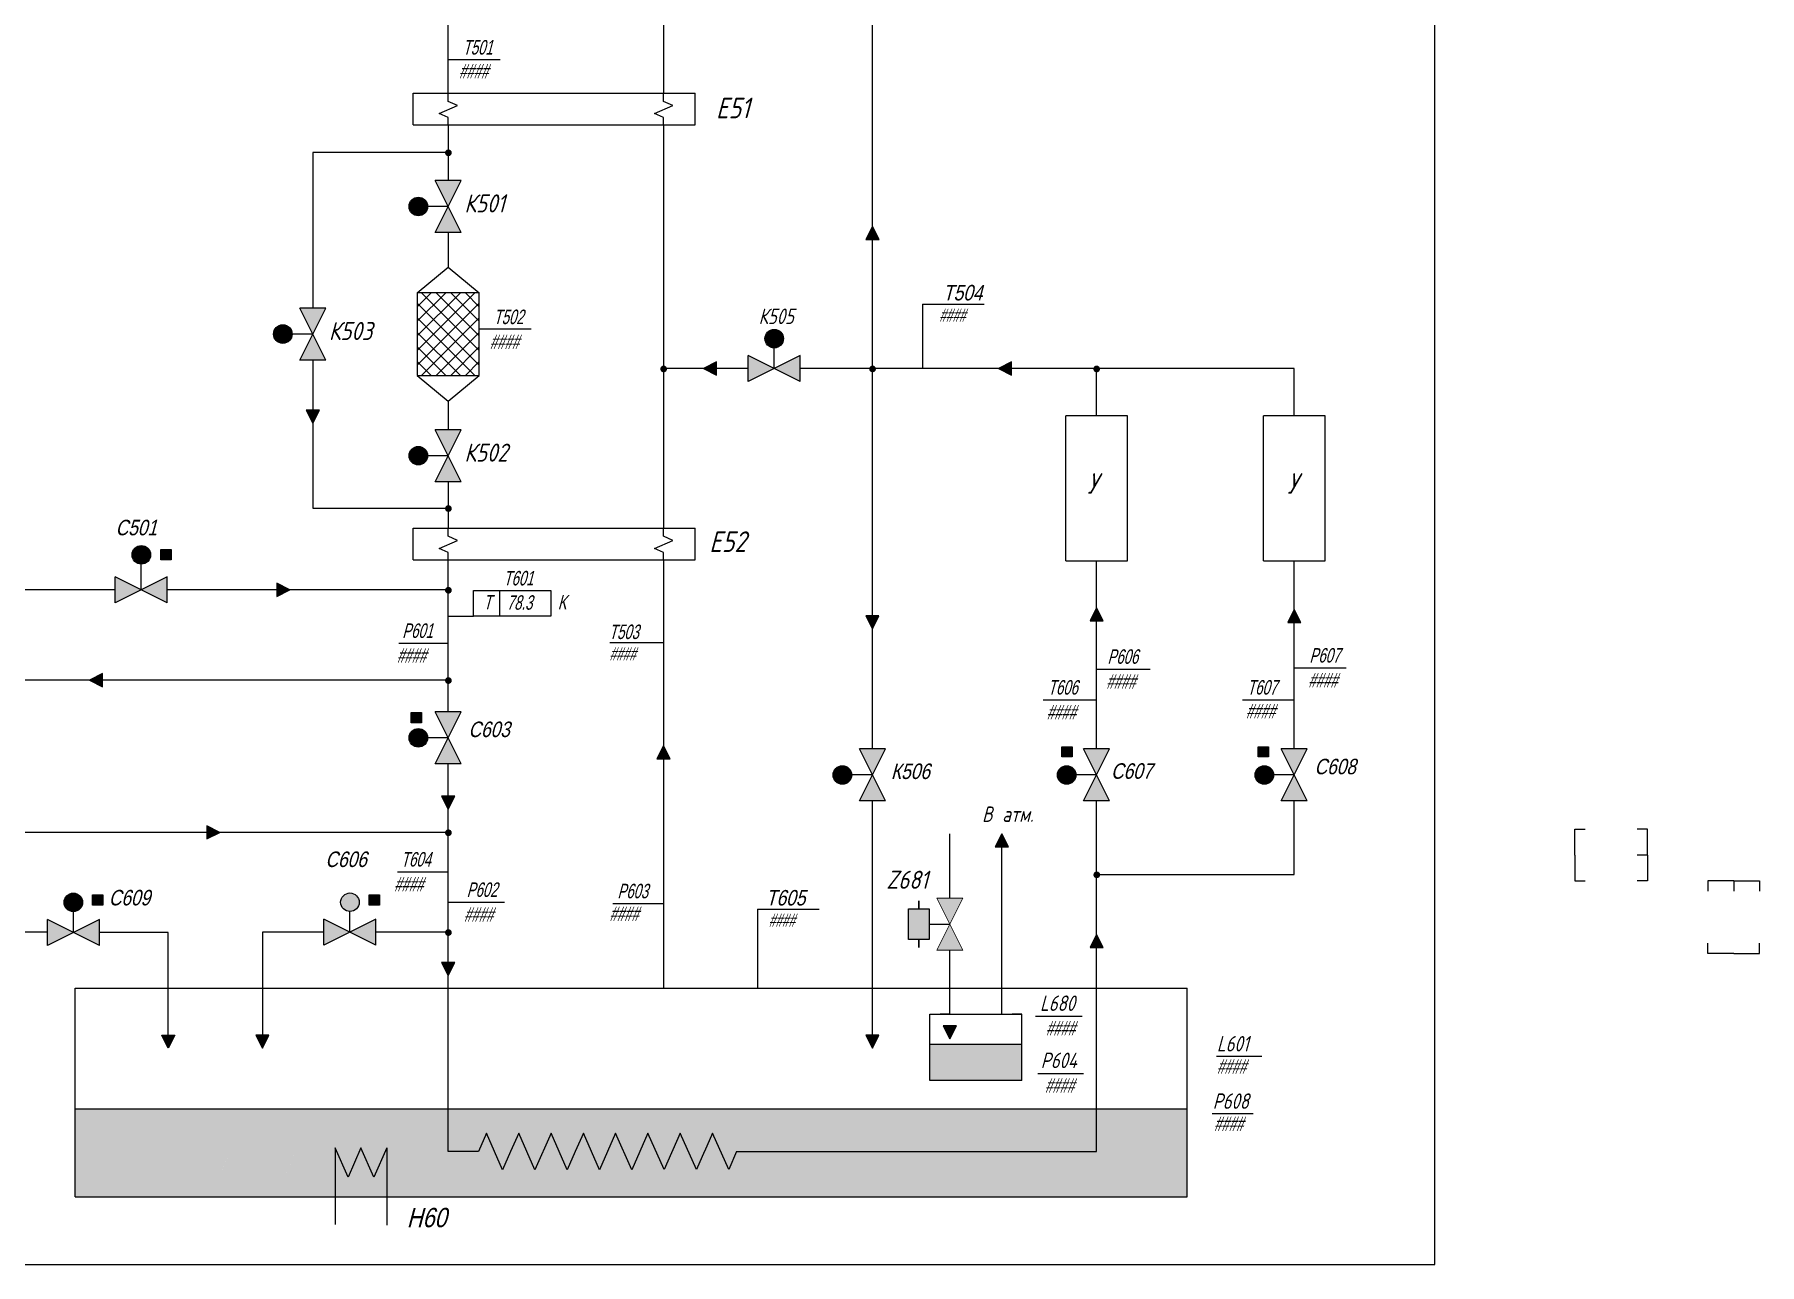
# Model space of a CAD drawing. Header units: millimetres. Extents: x 2381 to 4712, y 775 to 1681.
# Drawn here: x 2629.8 to 2964.1, y 1179.9 to 1418.3 of the extents above; entities that cross this region are included whole.
import ezdxf

# ---------------------------------------------------------------- set-up
doc = ezdxf.new("R2010")
doc.units = ezdxf.units.MM
for name, color, linetype in [('razm', 3, 'Continuous'), ('shtrih', 3, 'Continuous'), ('Text1', 6, 'Continuous'), ('TONKIE', 5, 'Continuous')]:
    doc.layers.add(name, color=color, linetype=linetype)
for name, color, linetype, lineweight in [('аппар и маш', 7, 'Continuous', 20), ('арматура', 7, 'Continuous', 40), ('контур на приборе', 134, 'Continuous', 15), ('неосн технол гел лин и арм', 2, 'Continuous', 25), ('температура', 232, 'Continuous', 25)]:
    doc.layers.add(name, color=color, linetype=linetype, lineweight=lineweight)
doc.styles.add('razmer', font='txt.shx', dxfattribs={"width": 0.8, "oblique": 15})
doc.styles.get("Standard").update_dxf_attribs({"font": 'arial.ttf'})

msp = doc.modelspace()

# ---------------------------------------------------------------- hatches: boundary and pattern name
h = msp.add_hatch(color=255)
h.dxf.hatch_style = 1
h.paths.add_polyline_path([(2705.97, 1385, 1), (2702.37, 1385, 1)])
h = msp.add_hatch(color=256)
h.dxf.hatch_style = 1
h.paths.add_polyline_path([(2686.23, 1365.3), (2681.19, 1365.3), (2683.71, 1360.26)])
h.paths.add_polyline_path([(2683.71, 1360.26), (2681.19, 1355.22), (2686.23, 1355.22)])
h = msp.add_hatch(color=255)
h.dxf.hatch_style = 1
h.paths.add_polyline_path([(2676.11, 1360.26, 1), (2679.71, 1360.26, 1)])
h = msp.add_hatch(color=255)
h.dxf.hatch_style = 1
h.paths.add_polyline_path([(2771.36, 1359.38, 1), (2774.96, 1359.38, 1)])
h = msp.add_hatch(color=256)
h.dxf.hatch_style = 1
h.paths.add_polyline_path([(2773.16, 1353.58), (2768.12, 1356.1), (2768.12, 1351.06)])
h.paths.add_polyline_path([(2778.2, 1351.06), (2778.2, 1356.1), (2773.16, 1353.58)])
h = msp.add_hatch(color=255)
h.dxf.hatch_style = 1
h.paths.add_polyline_path([(2705.97, 1336.68, 1), (2702.37, 1336.68, 1)])
h = msp.add_hatch(color=255)
h.dxf.hatch_style = 1
h.paths.add_polyline_path([(2635.51, 1250.08, 1), (2639.12, 1250.08, 1)])
h.paths.add_polyline_path([(2692.73, 1250.11, 1), (2689.12, 1250.11, 1)])
h.paths.add_polyline_path([(2702.37, 1281.99, 1), (2705.97, 1281.99, 1)])
h.paths.add_polyline_path([(2788.19, 1274.78, 1), (2784.58, 1274.78, 1)])
h.paths.add_polyline_path([(2652.28, 1317.47, 1), (2648.67, 1317.47, 1)])
h.paths.add_polyline_path([(2582.43, 1228.98), (2592.61, 1228.98), (2592.61, 1233.58), (2582.43, 1233.58)], flags=9)
h.paths.add_polyline_path([(2583.71, 1273.77), (2593.9, 1273.77), (2593.9, 1278.37), (2583.71, 1278.37)], flags=9)
h.paths.add_polyline_path([(2584.96, 1253.21), (2595.33, 1253.21), (2595.33, 1257.8), (2584.96, 1257.8)], flags=9)
h = msp.add_hatch(color=255)
h.dxf.hatch_style = 1
h.paths.add_polyline_path([(2652.28, 1317.47, 1), (2648.67, 1317.47, 1)])
h = msp.add_hatch(color=3)
h.dxf.hatch_style = 1
h.paths.add_polyline_path([(2656.24, 1318.48), (2654.24, 1318.48), (2654.24, 1316.48), (2656.24, 1316.48)])
h = msp.add_hatch(color=256)
h.dxf.hatch_style = 1
h.paths.add_polyline_path([(2655.52, 1313.19), (2650.48, 1310.67), (2655.52, 1308.15)])
h.paths.add_polyline_path([(2650.48, 1310.67), (2645.44, 1313.19), (2645.44, 1308.15)])
h = msp.add_hatch(color=3)
h.dxf.hatch_style = 1
h.paths.add_polyline_path([(2704.79, 1286.91), (2702.79, 1286.91), (2702.79, 1284.91), (2704.79, 1284.91)])
h = msp.add_hatch(color=256)
h.dxf.hatch_style = 1
h.paths.add_polyline_path([(2707.45, 1287.03), (2709.97, 1281.99), (2712.49, 1287.03)])
h.paths.add_polyline_path([(2712.49, 1276.95), (2709.97, 1281.99), (2707.45, 1276.95)])
h = msp.add_hatch(color=255)
h.dxf.hatch_style = 1
h.paths.add_polyline_path([(2705.97, 1281.99, 1), (2702.37, 1281.99, 1)])
h = msp.add_hatch(color=3)
h.dxf.hatch_style = 1
h.paths.add_polyline_path([(2830.89, 1280.27), (2828.89, 1280.27), (2828.89, 1278.27), (2830.89, 1278.27)])
h = msp.add_hatch(color=3)
h.dxf.hatch_style = 1
h.paths.add_polyline_path([(2868.97, 1280.27), (2866.97, 1280.27), (2866.97, 1278.27), (2868.97, 1278.27)])
h = msp.add_hatch(color=255)
h.dxf.hatch_style = 1
h.paths.add_polyline_path([(2788.19, 1274.78, 1), (2784.58, 1274.78, 1)])
h = msp.add_hatch(color=255)
h.dxf.hatch_style = 1
h.paths.add_polyline_path([(2831.65, 1274.78, 1), (2828.05, 1274.78, 1)])
h = msp.add_hatch(color=256)
h.dxf.hatch_style = 1
h.paths.add_polyline_path([(2833.13, 1269.74), (2838.17, 1269.74), (2835.65, 1274.78)])
h = msp.add_hatch(color=255)
h.dxf.hatch_style = 1
h.paths.add_polyline_path([(2869.97, 1274.78, 1), (2866.36, 1274.78, 1)])
h = msp.add_hatch(color=256)
h.dxf.hatch_style = 1
h.paths.add_polyline_path([(2871.45, 1269.74), (2876.49, 1269.74), (2873.97, 1274.78)])
h = msp.add_hatch(color=255)
h.dxf.hatch_style = 1
h.paths.add_polyline_path([(2635.51, 1250.08, 1), (2639.12, 1250.08, 1)])
h = msp.add_hatch(color=3)
h.dxf.hatch_style = 1
h.paths.add_polyline_path([(2643.04, 1251.52), (2641.04, 1251.52), (2641.04, 1249.52), (2643.04, 1249.52)])
h = msp.add_hatch(color=3)
h.dxf.hatch_style = 1
h.paths.add_polyline_path([(2696.65, 1251.55), (2694.65, 1251.55), (2694.65, 1249.55), (2696.65, 1249.55)])
h = msp.add_hatch(color=256)
h.dxf.hatch_style = 1
h.paths.add_polyline_path([(2804.67, 1250.9), (2807.19, 1245.86), (2809.71, 1250.9)])
h.paths.add_polyline_path([(2809.71, 1240.82), (2807.19, 1245.86), (2804.67, 1240.82)])
h = msp.add_hatch(color=255)
h.dxf.hatch_style = 1
h.paths.add_polyline_path([(2803.19, 1248.86), (2799.19, 1248.86), (2799.19, 1242.86), (2803.19, 1242.86), (2803.19, 1246.86)])
h = msp.add_hatch(color=256)
h.dxf.hatch_style = 1
h.paths.add_polyline_path([(2632.27, 1246.79), (2632.27, 1241.75), (2637.31, 1244.27)])
h.paths.add_polyline_path([(2642.35, 1241.75), (2642.35, 1246.79), (2637.31, 1244.27)])
h = msp.add_hatch(color=256)
h.dxf.hatch_style = 1
h.paths.add_polyline_path([(2685.88, 1246.82), (2685.88, 1241.78), (2690.92, 1244.3)])
h.paths.add_polyline_path([(2695.96, 1241.78), (2695.96, 1246.82), (2690.92, 1244.3)])
at = {"layer": 'shtrih'}
h = msp.add_hatch(color=256, dxfattribs=at)
h.dxf.hatch_style = 1
h.paths.add_polyline_path([(2712.49, 1390.04), (2707.45, 1390.04), (2709.97, 1385)])
h.paths.add_polyline_path([(2709.97, 1385), (2707.45, 1379.96), (2712.49, 1379.96)])
h = msp.add_hatch(color=256, dxfattribs=at)
h.dxf.hatch_style = 1
h.paths.add_polyline_path([(2712.49, 1341.72), (2707.45, 1341.72), (2709.97, 1336.68)])
h.paths.add_polyline_path([(2709.97, 1336.68), (2707.45, 1331.64), (2712.49, 1331.64)])
h = msp.add_hatch(color=256, dxfattribs=at)
h.dxf.hatch_style = 1
h.paths.add_polyline_path([(2794.71, 1279.82), (2789.67, 1279.82), (2792.19, 1274.78)])
h.paths.add_polyline_path([(2789.67, 1269.74), (2794.71, 1269.74), (2792.19, 1274.78)])
h = msp.add_hatch(color=256, dxfattribs=at)
h.dxf.hatch_style = 1
h.paths.add_polyline_path([(2833.13, 1279.82), (2835.65, 1274.78), (2838.17, 1279.82)])
h = msp.add_hatch(color=256, dxfattribs=at)
h.dxf.hatch_style = 1
h.paths.add_polyline_path([(2871.45, 1279.82), (2873.97, 1274.78), (2876.49, 1279.82)])
at = {"layer": 'Text1'}
h = msp.add_hatch(color=256, dxfattribs=at)
h.dxf.hatch_style = 1
h.paths.add_polyline_path([(2792.19, 1381.13), (2790.91, 1378.61), (2793.47, 1378.61)])
h = msp.add_hatch(color=256, dxfattribs=at)
h.dxf.hatch_style = 1
h.paths.add_polyline_path([(2761.95, 1354.86), (2759.43, 1353.58), (2761.95, 1352.31)])
h = msp.add_hatch(color=256, dxfattribs=at)
h.dxf.hatch_style = 1
h.paths.add_polyline_path([(2819.14, 1354.86), (2816.62, 1353.58), (2819.14, 1352.31)])
h = msp.add_hatch(color=256, dxfattribs=at)
edge = h.paths.add_edge_path()
edge.add_arc((2751.73, 1353.5), 0.659, 0, 360)
h = msp.add_hatch(color=256, dxfattribs=at)
edge = h.paths.add_edge_path()
edge.add_arc((2792.22, 1353.5), 0.659, 0, 360)
h = msp.add_hatch(color=256, dxfattribs=at)
edge = h.paths.add_edge_path()
edge.add_arc((2835.66, 1353.5), 0.659, 0, 360)
h = msp.add_hatch(color=256, dxfattribs=at)
h.dxf.hatch_style = 1
h.paths.add_polyline_path([(2793.46, 1305.61), (2790.9, 1305.61), (2792.19, 1303.09)])
h = msp.add_hatch(color=256, dxfattribs=at)
h.dxf.hatch_style = 1
h.paths.add_polyline_path([(2751.7, 1280.44), (2750.43, 1277.92), (2752.98, 1277.92)])
msp.add_hatch(color=256, dxfattribs=at).paths.add_polyline_path([(2655.71, 1221.82), (2656.99, 1224.34), (2654.44, 1224.34)])
h = msp.add_hatch(color=256, dxfattribs=at)
h.dxf.hatch_style = 1
h.paths.add_polyline_path([(2675.22, 1224.36), (2672.67, 1224.36), (2673.95, 1221.84)])
h = msp.add_hatch(color=256, dxfattribs=at)
h.dxf.hatch_style = 1
h.paths.add_polyline_path([(2792.19, 1221.84), (2793.46, 1224.36), (2790.91, 1224.36)])
at = {"layer": 'TONKIE'}
h = msp.add_hatch(color=256, dxfattribs=at)
edge = h.paths.add_edge_path()
edge.add_arc((2710, 1395.41), 0.659, 0, 360)
h = msp.add_hatch(color=256, dxfattribs=at)
h.dxf.hatch_style = 1
h.paths.add_polyline_path([(2684.99, 1345.53), (2682.43, 1345.53), (2683.71, 1343.01)])
h = msp.add_hatch(color=256, dxfattribs=at)
edge = h.paths.add_edge_path()
edge.add_arc((2710, 1326.43), 0.659, 0, 360)
h = msp.add_hatch(color=256, dxfattribs=at)
h.dxf.hatch_style = 1
h.paths.add_polyline_path([(2676.74, 1311.94), (2676.74, 1309.39), (2679.26, 1310.67)])
h = msp.add_hatch(color=256, dxfattribs=at)
edge = h.paths.add_edge_path()
edge.add_arc((2710, 1310.59), 0.659, 0, 360)
h = msp.add_hatch(color=256, dxfattribs=at)
h.dxf.hatch_style = 1
h.paths.add_polyline_path([(2835.65, 1307.16), (2834.38, 1304.64), (2836.93, 1304.64)])
h = msp.add_hatch(color=256, dxfattribs=at)
h.dxf.hatch_style = 1
h.paths.add_polyline_path([(2873.97, 1306.89), (2872.7, 1304.37), (2875.25, 1304.37)])
h = msp.add_hatch(color=256, dxfattribs=at)
h.dxf.hatch_style = 1
h.paths.add_polyline_path([(2642.95, 1294.45), (2640.43, 1293.17), (2642.95, 1291.9)])
h = msp.add_hatch(color=256, dxfattribs=at)
edge = h.paths.add_edge_path()
edge.add_arc((2710, 1293.09), 0.659, 0, 360)
h = msp.add_hatch(color=256, dxfattribs=at)
h.dxf.hatch_style = 1
h.paths.add_polyline_path([(2711.25, 1270.66), (2708.69, 1270.66), (2709.97, 1268.14)])
h = msp.add_hatch(color=256, dxfattribs=at)
h.dxf.hatch_style = 1
h.paths.add_polyline_path([(2663.18, 1264.93), (2663.18, 1262.38), (2665.7, 1263.66)])
h = msp.add_hatch(color=256, dxfattribs=at)
edge = h.paths.add_edge_path()
edge.add_arc((2710, 1263.58), 0.659, 0, 360)
h = msp.add_hatch(color=256, dxfattribs=at)
edge = h.paths.add_edge_path()
edge.add_arc((2835.68, 1255.42), 0.659, 0, 360)
h = msp.add_hatch(color=256, dxfattribs=at)
edge = h.paths.add_edge_path()
edge.add_arc((2710, 1244.23), 0.659, 0, 360)
h = msp.add_hatch(color=256, dxfattribs=at)
h.dxf.hatch_style = 1
h.paths.add_polyline_path([(2835.65, 1243.84), (2834.38, 1241.32), (2836.93, 1241.32)])
h = msp.add_hatch(color=256, dxfattribs=at)
h.dxf.hatch_style = 1
h.paths.add_polyline_path([(2711.25, 1238.43), (2708.69, 1238.43), (2709.97, 1235.91)])
at = {"layer": 'контур на приборе'}
h = msp.add_hatch(color=256, dxfattribs=at)
h.paths.add_polyline_path([(2663.03, 1202.5), (2665.53, 1196.82), (2666.78, 1199.66), (2668.03, 1202.5), (2670.54, 1196.82), (2673.04, 1202.5), (2673.04, 1192.98), (2675.72, 1192.98), (2675.72, 1202.5), (2678.23, 1196.82), (2679.48, 1199.66), (2680.73, 1202.5), (2683.23, 1196.82), (2685.74, 1202.5), (2685.74, 1192.98), (2688.05, 1192.98), (2688.05, 1202.5), (2690.55, 1196.82), (2691.8, 1199.66), (2693.06, 1202.5), (2695.56, 1196.82), (2698.06, 1202.5), (2698.06, 1192.98), (2853.22, 1192.98), (2853.22, 1210.05), (2835.65, 1210.05), (2835.65, 1201.79), (2765.88, 1201.79), (2764.33, 1198.28), (2761.2, 1205.37), (2759.63, 1201.81), (2758.07, 1198.28), (2754.94, 1205.37), (2751.81, 1198.28), (2748.68, 1205.37), (2747.11, 1201.81), (2745.54, 1198.26), (2742.42, 1205.35), (2739.29, 1198.26), (2736.16, 1205.35), (2734.58, 1201.79), (2733.03, 1198.26), (2729.9, 1205.35), (2726.77, 1198.26), (2723.64, 1205.35), (2722.07, 1201.79), (2720.5, 1198.24), (2717.37, 1205.34), (2715.81, 1201.79), (2709.97, 1201.79), (2709.97, 1210.05), (2637.68, 1210.05), (2637.68, 1192.98), (2663.03, 1192.98)])
h.paths.add_polyline_path([(2673.04, 1202.5), (2670.54, 1196.82), (2668.03, 1202.5), (2666.78, 1199.65), (2665.53, 1196.82), (2663.03, 1202.5), (2663.03, 1192.98), (2673.04, 1192.98)], flags=17)
h.paths.add_polyline_path([(2685.74, 1202.5), (2683.23, 1196.82), (2680.73, 1202.5), (2679.47, 1199.65), (2678.23, 1196.82), (2675.72, 1202.5), (2675.72, 1192.98), (2685.74, 1192.98)], flags=17)
h.paths.add_polyline_path([(2698.06, 1202.5), (2695.56, 1196.82), (2693.06, 1202.5), (2691.8, 1199.65), (2690.55, 1196.82), (2688.05, 1202.5), (2688.05, 1192.98), (2698.06, 1192.98)], flags=17)
h.paths.add_polyline_path([(2835.65, 1210.05), (2709.97, 1210.05), (2709.97, 1201.79), (2715.81, 1201.79), (2717.37, 1205.34), (2720.5, 1198.24), (2722.07, 1201.79), (2723.64, 1205.35), (2726.77, 1198.26), (2729.9, 1205.35), (2733.03, 1198.26), (2734.59, 1201.81), (2736.16, 1205.35), (2739.29, 1198.26), (2742.42, 1205.35), (2745.54, 1198.26), (2747.1, 1201.79), (2748.68, 1205.37), (2751.81, 1198.28), (2754.94, 1205.37), (2758.07, 1198.28), (2759.63, 1201.82), (2761.2, 1205.37), (2764.33, 1198.28), (2765.88, 1201.79), (2835.65, 1201.79)], flags=17)
at = {"layer": 'неосн технол гел лин и арм'}
h = msp.add_hatch(color=256, dxfattribs=at)
h.dxf.hatch_style = 1
h.paths.add_polyline_path([(2816.01, 1260.82), (2818.57, 1260.82), (2817.28, 1263.34)])
for points in [[(2807.2, 1223.6), (2805.92, 1226.12), (2808.47, 1226.12)], [(2807.2, 1223.6), (2805.92, 1226.12), (2808.47, 1226.12)], [(2821.17, 1215.57), (2821.17, 1222.55), (2803.31, 1222.55), (2803.31, 1215.57)]]:
    msp.add_hatch(color=256, dxfattribs=at).paths.add_polyline_path(points)

# ---------------------------------------------------------------- linework, layer by layer
for p, q in [((2901.19, 1179.87), (2901.19, 1659.23)), ((2720.04, 1413.45), (2709.99, 1413.45)), ((2703.17, 1406.97), (2757.84, 1406.97)), ((2703.17, 1400.8), (2703.17, 1406.97)), ((2757.84, 1400.8), (2757.84, 1406.97)), ((2703.17, 1400.8), (2757.84, 1400.8)), ((2707.45, 1379.96), (2712.49, 1390.04)), ((2712.49, 1379.96), (2707.45, 1390.04)), ((2712.49, 1390.04), (2707.45, 1390.04)), ((2709.97, 1385), (2705.97, 1385)), ((2712.49, 1379.96), (2707.45, 1379.96)), ((2703.97, 1368.25), (2709.97, 1373.25)), ((2709.97, 1373.25), (2715.97, 1368.25)), ((2715.97, 1368.25), (2703.97, 1368.25)), ((2703.97, 1368.25), (2703.97, 1352.25)), ((2712.32, 1368.25), (2703.97, 1359.91)), ((2715.15, 1368.25), (2703.97, 1357.08)), ((2709.49, 1368.25), (2703.97, 1362.74)), ((2706.66, 1368.25), (2703.97, 1365.57)), ((2704.8, 1368.25), (2715.97, 1357.08)), ((2707.63, 1368.25), (2715.97, 1359.91)), ((2710.46, 1368.25), (2715.97, 1362.74)), ((2713.29, 1368.25), (2715.97, 1365.57)), ((2715.97, 1352.25), (2715.97, 1368.25)), ((2681.19, 1355.22), (2686.23, 1365.3)), ((2686.23, 1365.3), (2681.19, 1365.3)), ((2686.23, 1355.22), (2681.19, 1365.3)), ((2715.97, 1366.25), (2703.97, 1354.25)), ((2703.97, 1366.25), (2715.97, 1354.25)), ((2801.89, 1366.09), (2813.85, 1366.09)), ((2801.89, 1366.09), (2801.89, 1353.58)), ((2703.97, 1363.42), (2715.15, 1352.25)), ((2715.97, 1363.42), (2704.8, 1352.25)), ((2726.03, 1361.19), (2715.97, 1361.19)), ((2683.71, 1360.26), (2679.71, 1360.26)), ((2703.97, 1360.6), (2712.32, 1352.25)), ((2703.97, 1357.77), (2709.49, 1352.25)), ((2715.97, 1360.6), (2707.63, 1352.25)), ((2715.97, 1357.77), (2710.46, 1352.25)), ((2773.16, 1353.58), (2773.16, 1357.58)), ((2686.23, 1355.22), (2681.19, 1355.22)), ((2703.97, 1354.94), (2706.66, 1352.25)), ((2715.97, 1354.94), (2713.29, 1352.25)), ((2778.2, 1356.1), (2768.12, 1351.06)), ((2778.2, 1351.06), (2768.12, 1356.1)), ((2768.12, 1351.06), (2768.12, 1356.1)), ((2778.2, 1351.06), (2778.2, 1356.1)), ((2703.97, 1352.25), (2715.97, 1352.25)), ((2703.97, 1352.25), (2709.97, 1347.25)), ((2709.97, 1347.25), (2715.97, 1352.25)), ((2841.62, 1344.42), (2829.69, 1344.42)), ((2829.69, 1316.29), (2829.69, 1344.42)), ((2841.62, 1316.29), (2841.62, 1344.42)), ((2879.94, 1344.42), (2868, 1344.42)), ((2868, 1316.29), (2868, 1344.42)), ((2879.94, 1316.29), (2879.94, 1344.42)), ((2707.45, 1331.64), (2712.49, 1341.72)), ((2712.49, 1331.64), (2707.45, 1341.72)), ((2712.49, 1341.72), (2707.45, 1341.72)), ((2709.97, 1336.68), (2705.97, 1336.68)), ((2712.49, 1331.64), (2707.45, 1331.64)), ((2703.17, 1322.66), (2757.84, 1322.66)), ((2703.17, 1316.49), (2703.17, 1322.66)), ((2757.84, 1316.49), (2757.84, 1322.66)), ((2654.24, 1316.48), (2654.24, 1318.48)), ((2654.24, 1318.48), (2656.24, 1318.48)), ((2656.24, 1318.48), (2656.24, 1316.48)), ((2650.48, 1310.67), (2650.48, 1315.67)), ((2656.24, 1316.48), (2654.24, 1316.48)), ((2703.17, 1316.49), (2757.84, 1316.49)), ((2829.69, 1316.29), (2841.62, 1316.29)), ((2868, 1316.29), (2879.94, 1316.29)), ((2655.52, 1313.19), (2645.44, 1308.15)), ((2655.52, 1308.15), (2645.44, 1313.19)), ((2645.44, 1308.15), (2645.44, 1313.19)), ((2655.52, 1308.15), (2655.52, 1313.19)), ((2714.88, 1310.54), (2729.88, 1310.54)), ((2714.88, 1305.54), (2714.88, 1310.54)), ((2719.88, 1310.54), (2719.88, 1305.54)), ((2729.88, 1310.54), (2729.88, 1305.54)), ((2709.97, 1305.54), (2714.88, 1305.54)), ((2729.88, 1305.54), (2714.88, 1305.54)), ((2700.38, 1300.35), (2709.97, 1300.35)), ((2741.32, 1300.44), (2751.7, 1300.44)), ((2835.65, 1295.32), (2846.04, 1295.32)), ((2873.97, 1295.56), (2884.02, 1295.56)), ((2825.27, 1289.35), (2835.65, 1289.35)), ((2863.92, 1289.37), (2873.97, 1289.37)), ((2702.79, 1284.91), (2702.79, 1286.91)), ((2702.79, 1286.91), (2704.79, 1286.91)), ((2704.79, 1284.91), (2702.79, 1284.91)), ((2704.79, 1286.91), (2704.79, 1284.91)), ((2707.45, 1276.95), (2712.49, 1287.03)), ((2712.49, 1276.95), (2707.45, 1287.03)), ((2712.49, 1287.03), (2707.45, 1287.03)), ((2709.97, 1281.99), (2705.97, 1281.99)), ((2789.67, 1269.74), (2794.71, 1279.82)), ((2794.71, 1269.74), (2789.67, 1279.82)), ((2794.71, 1279.82), (2789.67, 1279.82)), ((2828.89, 1278.27), (2828.89, 1280.27)), ((2828.89, 1280.27), (2830.89, 1280.27)), ((2830.89, 1278.27), (2828.89, 1278.27)), ((2830.89, 1280.27), (2830.89, 1278.27)), ((2833.13, 1269.74), (2838.17, 1279.82)), ((2838.17, 1269.74), (2833.13, 1279.82)), ((2838.17, 1279.82), (2833.13, 1279.82)), ((2866.97, 1278.27), (2866.97, 1280.27)), ((2866.97, 1280.27), (2868.97, 1280.27)), ((2868.97, 1278.27), (2866.97, 1278.27)), ((2868.97, 1280.27), (2868.97, 1278.27)), ((2871.45, 1269.74), (2876.49, 1279.82)), ((2876.49, 1269.74), (2871.45, 1279.82)), ((2876.49, 1279.82), (2871.45, 1279.82)), ((2712.49, 1276.95), (2707.45, 1276.95)), ((2792.19, 1274.78), (2788.19, 1274.78)), ((2835.65, 1274.78), (2831.65, 1274.78)), ((2873.97, 1274.78), (2869.97, 1274.78)), ((2794.71, 1269.74), (2789.67, 1269.74)), ((2838.17, 1269.74), (2833.13, 1269.74)), ((2876.49, 1269.74), (2871.45, 1269.74)), ((2928.36, 1259.26), (2928.36, 1264.26)), ((2928.36, 1264.26), (2930.36, 1264.26)), ((2942.44, 1264.26), (2940.44, 1264.26)), ((2942.44, 1259.26), (2942.44, 1264.26)), ((2928.36, 1259.26), (2928.36, 1254.26)), ((2942.44, 1259.26), (2940.44, 1259.26)), ((2942.44, 1259.26), (2942.44, 1254.26)), ((2700.16, 1256.02), (2709.97, 1256.02)), ((2928.36, 1254.26), (2930.36, 1254.26)), ((2942.44, 1254.26), (2940.44, 1254.26)), ((2959.14, 1254.26), (2954.14, 1254.26)), ((2954.14, 1254.26), (2954.14, 1252.26)), ((2959.14, 1254.26), (2964.14, 1254.26)), ((2959.14, 1254.26), (2959.14, 1252.26)), ((2964.14, 1254.26), (2964.14, 1252.26)), ((2641.04, 1249.52), (2641.04, 1251.52)), ((2641.04, 1251.52), (2643.04, 1251.52)), ((2643.04, 1251.52), (2643.04, 1249.52)), ((2694.65, 1249.55), (2694.65, 1251.55)), ((2694.65, 1251.55), (2696.65, 1251.55)), ((2696.65, 1251.55), (2696.65, 1249.55)), ((2637.31, 1244.27), (2637.31, 1248.27)), ((2643.04, 1249.52), (2641.04, 1249.52)), ((2690.92, 1244.3), (2690.92, 1248.3)), ((2696.65, 1249.55), (2694.65, 1249.55)), ((2709.97, 1250.13), (2720.86, 1250.13)), ((2741.86, 1249.86), (2751.7, 1249.86)), ((2769.95, 1248.78), (2781.9, 1248.78)), ((2769.95, 1248.78), (2769.95, 1233.46)), ((2799.19, 1242.86), (2799.19, 1248.86)), ((2799.19, 1248.86), (2803.19, 1248.86)), ((2803.19, 1248.86), (2803.19, 1246.86)), ((2642.35, 1246.79), (2632.27, 1241.75)), ((2642.35, 1241.75), (2632.27, 1246.79)), ((2632.27, 1241.75), (2632.27, 1246.79)), ((2642.35, 1241.75), (2642.35, 1246.79)), ((2695.96, 1246.82), (2685.88, 1241.78)), ((2695.96, 1241.78), (2685.88, 1246.82)), ((2685.88, 1241.78), (2685.88, 1246.82)), ((2695.96, 1241.78), (2695.96, 1246.82)), ((2803.19, 1246.86), (2803.19, 1242.86)), ((2803.19, 1245.86), (2807.19, 1245.86)), ((2803.19, 1242.86), (2799.19, 1242.86)), ((2954.14, 1240.18), (2954.14, 1242.18)), ((2964.14, 1240.18), (2964.14, 1242.18)), ((2959.14, 1240.18), (2954.14, 1240.18)), ((2959.14, 1240.18), (2964.14, 1240.18)), ((2637.68, 1233.46), (2853.22, 1233.46)), ((2637.68, 1192.98), (2637.68, 1233.46)), ((2853.22, 1192.98), (2853.22, 1233.46)), ((2807.19, 1228.39), (2805.31, 1228.39)), ((2821.17, 1228.39), (2819.29, 1228.39)), ((2823.82, 1228), (2832.88, 1228)), ((2821.17, 1222.55), (2803.31, 1222.55)), ((2858.87, 1220.29), (2867.67, 1220.29)), ((2824.27, 1216.93), (2833.09, 1216.93)), ((2637.68, 1210.05), (2853.22, 1210.05)), ((2858.03, 1209.16), (2865.99, 1209.16)), ((2637.68, 1192.98), (2853.22, 1192.98)), ((2381.19, 1179.87), (2901.19, 1179.87))]:
    msp.add_line(p, q)
at = {"color": 255, "lineweight": 30}
for p, q in [((2801.19, 1250.36), (2801.19, 1248.86)), ((2801.19, 1242.86), (2801.19, 1241.36))]:
    msp.add_line(p, q, dxfattribs=at)
for centre in [(2704.17, 1385), (2677.91, 1360.26), (2773.16, 1359.38), (2704.17, 1336.68), (2650.48, 1317.47), (2704.17, 1281.99), (2786.38, 1274.78), (2829.85, 1274.78), (2868.17, 1274.78), (2637.31, 1250.08), (2690.92, 1250.11)]:
    msp.add_circle(centre, 1.8)
at = {"layer": 'razm', "color": 0}
msp.add_line((2807.19, 1245.86), (2807.19, 1245.86), dxfattribs=at)
at = {"layer": 'Text1'}
for p, q in [((2792.19, 1381.13), (2792.19, 1478.83)), ((2751.7, 1462.28), (2751.7, 1406.97)), ((2749.94, 1403.02), (2753.49, 1404.58)), ((2751.7, 1405.37), (2751.7, 1406.97)), ((2753.49, 1404.58), (2751.7, 1405.37)), ((2751.7, 1402.24), (2749.94, 1403.02)), ((2751.7, 1400.8), (2751.7, 1402.24)), ((2751.7, 1400.8), (2751.7, 1322.66)), ((2792.19, 1381.13), (2790.91, 1378.61)), ((2793.47, 1378.61), (2792.19, 1381.13)), ((2790.91, 1378.61), (2793.47, 1378.61)), ((2792.19, 1305.61), (2792.19, 1378.61)), ((2761.95, 1354.86), (2759.43, 1353.58)), ((2761.95, 1352.31), (2761.95, 1354.86)), ((2819.14, 1354.86), (2816.62, 1353.58)), ((2819.14, 1352.31), (2819.14, 1354.86)), ((2759.43, 1353.58), (2751.7, 1353.58)), ((2759.43, 1353.58), (2761.95, 1352.31)), ((2768.12, 1353.58), (2761.95, 1353.58)), ((2816.62, 1353.58), (2778.2, 1353.58)), ((2816.62, 1353.58), (2819.14, 1352.31)), ((2873.97, 1353.58), (2819.14, 1353.58)), ((2835.65, 1344.42), (2835.65, 1353.58)), ((2873.97, 1344.42), (2873.97, 1353.58)), ((2751.7, 1321.06), (2751.7, 1322.66)), ((2753.49, 1320.27), (2751.7, 1321.06)), ((2749.94, 1318.71), (2753.49, 1320.27)), ((2751.7, 1317.93), (2749.94, 1318.71)), ((2751.7, 1316.49), (2751.7, 1317.93)), ((2751.7, 1316.49), (2751.7, 1280.44)), ((2793.46, 1305.61), (2790.9, 1305.61)), ((2790.9, 1305.61), (2792.19, 1303.09)), ((2792.19, 1303.09), (2793.46, 1305.61)), ((2792.19, 1279.82), (2792.19, 1303.09)), ((2751.7, 1280.44), (2750.43, 1277.92)), ((2750.43, 1277.92), (2752.98, 1277.92)), ((2752.98, 1277.92), (2751.7, 1280.44)), ((2751.7, 1277.92), (2751.7, 1233.46)), ((2792.19, 1224.36), (2792.19, 1269.74)), ((2655.71, 1244.27), (2642.35, 1244.27)), ((2655.71, 1224.34), (2655.71, 1244.27)), ((2685.88, 1244.3), (2673.95, 1244.3)), ((2673.95, 1244.3), (2673.95, 1224.36)), ((2655.71, 1221.82), (2654.44, 1224.34)), ((2654.44, 1224.34), (2656.99, 1224.34)), ((2655.71, 1221.82), (2654.44, 1224.34)), ((2654.44, 1224.34), (2656.99, 1224.34)), ((2656.99, 1224.34), (2655.71, 1221.82)), ((2656.99, 1224.34), (2655.71, 1221.82)), ((2675.22, 1224.36), (2672.67, 1224.36)), ((2672.67, 1224.36), (2673.95, 1221.84)), ((2673.95, 1221.84), (2675.22, 1224.36)), ((2793.46, 1224.36), (2790.91, 1224.36)), ((2790.91, 1224.36), (2792.19, 1221.84)), ((2792.19, 1221.84), (2793.46, 1224.36))]:
    msp.add_line(p, q, dxfattribs=at)
at = {"layer": 'TONKIE'}
for p, q in [((2709.99, 1406.97), (2709.99, 1432.2)), ((2708.22, 1403.02), (2711.76, 1404.58)), ((2709.97, 1405.37), (2709.97, 1406.97)), ((2711.76, 1404.58), (2709.97, 1405.37)), ((2709.97, 1402.24), (2708.22, 1403.02)), ((2709.97, 1400.8), (2709.97, 1402.24)), ((2709.97, 1400.8), (2709.97, 1390.04)), ((2709.97, 1395.49), (2683.71, 1395.49)), ((2683.71, 1395.49), (2683.71, 1365.3)), ((2709.97, 1379.96), (2709.97, 1373.25)), ((2683.71, 1355.22), (2683.71, 1345.53)), ((2684.99, 1345.53), (2682.43, 1345.53)), ((2682.43, 1345.53), (2683.71, 1343.01)), ((2683.71, 1343.01), (2684.99, 1345.53)), ((2709.97, 1347.25), (2709.97, 1341.72)), ((2683.71, 1343.01), (2683.71, 1326.51)), ((2709.97, 1331.64), (2709.97, 1322.66)), ((2683.71, 1326.51), (2709.97, 1326.51)), ((2709.97, 1321.06), (2709.97, 1322.66)), ((2711.76, 1320.27), (2709.97, 1321.06)), ((2708.22, 1318.71), (2711.76, 1320.27)), ((2709.97, 1317.93), (2708.22, 1318.71)), ((2709.97, 1316.49), (2709.97, 1317.93)), ((2709.97, 1315.91), (2709.97, 1316.49)), ((2709.97, 1287.03), (2709.97, 1315.91)), ((2835.65, 1307.16), (2835.65, 1316.29)), ((2873.97, 1306.89), (2873.97, 1316.29)), ((2679.26, 1310.67), (2676.74, 1311.94)), ((2676.74, 1311.94), (2676.74, 1309.39)), ((2645.44, 1310.67), (2602.11, 1310.67)), ((2676.74, 1310.67), (2655.52, 1310.67)), ((2676.74, 1309.39), (2679.26, 1310.67)), ((2709.97, 1310.67), (2679.26, 1310.67)), ((2835.65, 1307.16), (2834.38, 1304.64)), ((2834.38, 1304.64), (2836.93, 1304.64)), ((2836.93, 1304.64), (2835.65, 1307.16)), ((2835.65, 1279.82), (2835.65, 1304.64)), ((2873.97, 1306.89), (2872.7, 1304.37)), ((2872.7, 1304.37), (2875.25, 1304.37)), ((2875.25, 1304.37), (2873.97, 1306.89)), ((2873.97, 1279.82), (2873.97, 1304.37)), ((2642.95, 1294.45), (2640.43, 1293.17)), ((2642.95, 1291.9), (2642.95, 1294.45)), ((2640.43, 1293.17), (2542.92, 1293.17)), ((2640.43, 1293.17), (2608.6, 1293.17)), ((2640.43, 1293.17), (2642.95, 1291.9)), ((2709.97, 1293.17), (2642.95, 1293.17)), ((2709.97, 1293.17), (2642.95, 1293.17)), ((2709.97, 1270.66), (2709.97, 1276.95)), ((2708.69, 1270.66), (2709.97, 1268.14)), ((2711.25, 1270.66), (2708.69, 1270.66)), ((2709.97, 1268.14), (2711.25, 1270.66)), ((2709.97, 1238.43), (2709.97, 1268.14)), ((2835.65, 1243.84), (2835.65, 1269.74)), ((2873.97, 1255.5), (2873.97, 1269.74)), ((2663.18, 1264.93), (2663.18, 1262.38)), ((2665.7, 1263.66), (2663.18, 1264.93)), ((2663.18, 1263.66), (2598.61, 1263.66)), ((2663.18, 1263.66), (2598.61, 1263.66)), ((2663.18, 1262.38), (2665.7, 1263.66)), ((2709.97, 1263.66), (2665.7, 1263.66)), ((2709.97, 1263.66), (2665.7, 1263.66)), ((2835.65, 1255.5), (2873.97, 1255.5)), ((2632.27, 1244.28), (2618.5, 1244.28)), ((2709.97, 1244.3), (2695.96, 1244.3)), ((2835.65, 1243.84), (2834.38, 1241.32)), ((2834.38, 1241.32), (2836.93, 1241.32)), ((2836.93, 1241.32), (2835.65, 1243.84)), ((2835.65, 1201.79), (2835.65, 1241.32)), ((2711.25, 1238.43), (2708.69, 1238.43)), ((2708.69, 1238.43), (2709.97, 1235.91)), ((2709.97, 1235.91), (2711.25, 1238.43)), ((2709.97, 1201.79), (2709.97, 1235.91)), ((2717.37, 1205.34), (2715.81, 1201.79)), ((2720.5, 1198.24), (2717.37, 1205.34)), ((2723.64, 1205.35), (2722.07, 1201.79)), ((2726.77, 1198.26), (2723.64, 1205.35)), ((2729.9, 1205.35), (2726.77, 1198.26)), ((2733.03, 1198.26), (2729.9, 1205.35)), ((2736.16, 1205.35), (2734.58, 1201.79)), ((2739.29, 1198.26), (2736.16, 1205.35)), ((2742.42, 1205.35), (2739.29, 1198.26)), ((2745.54, 1198.26), (2742.42, 1205.35)), ((2745.54, 1198.26), (2742.42, 1205.35)), ((2748.68, 1205.37), (2747.11, 1201.81)), ((2751.81, 1198.28), (2748.68, 1205.37)), ((2754.94, 1205.37), (2751.81, 1198.28)), ((2758.07, 1198.28), (2754.94, 1205.37)), ((2761.2, 1205.37), (2759.63, 1201.81)), ((2764.33, 1198.28), (2761.2, 1205.37)), ((2715.81, 1201.79), (2709.97, 1201.79)), ((2722.07, 1201.79), (2720.5, 1198.24)), ((2734.59, 1201.81), (2733.03, 1198.26)), ((2747.1, 1201.79), (2745.54, 1198.26)), ((2759.63, 1201.82), (2758.07, 1198.28)), ((2765.88, 1201.79), (2764.33, 1198.28)), ((2765.88, 1201.79), (2835.65, 1201.79))]:
    msp.add_line(p, q, dxfattribs=at)
at = {"layer": 'аппар и маш', "color": 51}
for p, q in [((2809.71, 1240.82), (2804.67, 1250.9)), ((2804.67, 1240.82), (2809.71, 1250.9)), ((2804.67, 1250.9), (2809.71, 1250.9)), ((2804.67, 1240.82), (2809.71, 1240.82))]:
    msp.add_line(p, q, dxfattribs=at)
at = {"layer": 'арматура', "lineweight": -2}
for p, q in [((2803.31, 1228.39), (2821.17, 1228.39)), ((2803.31, 1215.57), (2803.31, 1228.39)), ((2821.17, 1215.57), (2821.17, 1228.39)), ((2821.17, 1215.57), (2803.31, 1215.57))]:
    msp.add_line(p, q, dxfattribs=at)
at = {"layer": 'неосн технол гел лин и арм'}
for p, q in [((2807.19, 1250.9), (2807.19, 1263.34)), ((2817.28, 1263.34), (2816.01, 1260.82)), ((2816.01, 1260.82), (2818.57, 1260.82)), ((2818.57, 1260.82), (2817.28, 1263.34)), ((2817.29, 1228.39), (2817.29, 1260.82)), ((2807.19, 1228.39), (2807.19, 1240.82)), ((2808.47, 1226.12), (2805.92, 1226.12)), ((2805.92, 1226.12), (2807.2, 1223.6)), ((2808.47, 1226.12), (2805.92, 1226.12)), ((2805.92, 1226.12), (2807.2, 1223.6)), ((2807.2, 1223.6), (2808.47, 1226.12)), ((2807.2, 1223.6), (2808.47, 1226.12))]:
    msp.add_line(p, q, dxfattribs=at)
at = {"layer": 'температура', "color": 1}
for p, q in [((2690.55, 1196.82), (2688.05, 1202.5)), ((2688.05, 1202.5), (2688.05, 1187.66)), ((2693.06, 1202.5), (2691.8, 1199.65)), ((2695.56, 1196.82), (2693.06, 1202.5)), ((2698.06, 1202.5), (2695.56, 1196.82)), ((2698.06, 1202.5), (2698.06, 1187.49)), ((2691.8, 1199.66), (2690.55, 1196.82))]:
    msp.add_line(p, q, dxfattribs=at)

# ---------------------------------------------------------------- texts
at = {"oblique": 15}
for s, height, width, p in [('Т501', 2.8, 0.65, (2712.78, 1414.46)), ('####', 2.8, 0.65, (2712.07, 1409.85)), ('Т504', 3, 0.8, (2805.86, 1366.79)), ('Т502', 2.8, 0.65, (2718.76, 1362.2)), ('####', 2.52, 0.65, (2805.15, 1362.67)), ('####', 2.8, 0.65, (2718.05, 1357.39)), ('С501', 3, 0.8, (2645.49, 1321.25)), ('T601', 2.8, 0.65, (2720.67, 1311.54)), ('T', 2.8, 0.65, (2716.79, 1306.87)), ('78.3', 2.8, 0.65, (2721.32, 1306.82)), ('K', 2.8, 0.65, (2731.21, 1306.87)), ('Р601', 2.8, 0.65, (2701.06, 1301.36)), ('Т503', 2.8, 0.65, (2741.12, 1301.14)), ('####', 2.8, 0.65, (2700.04, 1296.56)), ('####', 2.52, 0.65, (2741.24, 1297.02)), ('Р606', 2.8, 0.65, (2837.76, 1296.34)), ('Р607', 2.8, 0.65, (2876.91, 1296.58)), ('####', 2.8, 0.65, (2837.55, 1291.53)), ('####', 2.8, 0.65, (2876.7, 1291.77)), ('Т606', 2.8, 0.65, (2826.2, 1290.37)), ('Т607', 2.8, 0.65, (2864.82, 1290.38)), ('####', 2.8, 0.65, (2825.99, 1285.56)), ('####', 2.8, 0.65, (2864.61, 1285.77)), ('С603', 3, 0.8, (2713.88, 1282.13)), ('С608', 3, 0.8, (2877.88, 1274.92)), ('К506', 3, 0.8, (2795.78, 1274)), ('С607', 3, 0.8, (2838.43, 1274.05)), ('С606', 3, 0.8, (2686.15, 1256.94)), ('Т604', 2.8, 0.65, (2700.8, 1257.03)), ('####', 2.8, 0.65, (2699.49, 1252.22)), ('Р602', 2.8, 0.65, (2713.55, 1251.15)), ('С609', 3, 0.8, (2644.17, 1249.5)), ('Р603', 2.8, 0.65, (2742.77, 1250.88)), ('Т605', 3, 0.8, (2771.54, 1249.48)), ('####', 2.8, 0.65, (2713.03, 1246.34)), ('####', 2.8, 0.65, (2741.23, 1246.47)), ('####', 2.52, 0.65, (2772.1, 1245.36)), ('####', 2.8, 0.65, (2825.83, 1224.29)), ('####', 2.8, 0.65, (2859, 1216.9)), ('####', 2.8, 0.65, (2825.66, 1213.21)), ('####', 2.8, 0.65, (2858.42, 1205.77)), ('H60', 3.75, 0.8, (2701.93, 1187.1))]:
    msp.add_text(s, height=height, dxfattribs=dict(at, width=width)).set_placement(p)
at = {"style": 'razmer', "oblique": 15}
for s, height, width, p in [('Е51', 4, 0.8, (2761.86, 1402.1)), ('К501', 3.5, 0.8, (2713.11, 1383.85)), ('К505', 3, 0.75, (2770.14, 1362.2)), ('К503', 3.5, 0.8, (2686.84, 1359.11)), ('К502', 3.5, 0.8, (2713.11, 1335.53)), ('У', 4, 0.8, (2833.85, 1329.29)), ('У', 4, 0.8, (2872.62, 1329.29)), ('Е52', 4, 0.8, (2760.56, 1318.02)), ('В атм.', 3, 0.75, (2813.45, 1265.68)), ('Z681', 3.5, 0.8, (2794.88, 1252.72)), ('L680', 3, 0.75, (2824.68, 1229.03)), ('L601', 3, 0.75, (2858.96, 1221.18)), ('P604', 3, 0.75, (2824.83, 1217.95)), ('Р608', 3, 0.75, (2858.16, 1210.05))]:
    msp.add_text(s, height=height, dxfattribs=dict(at, width=width)).set_placement(p)

doc.saveas('drawing.dxf')
